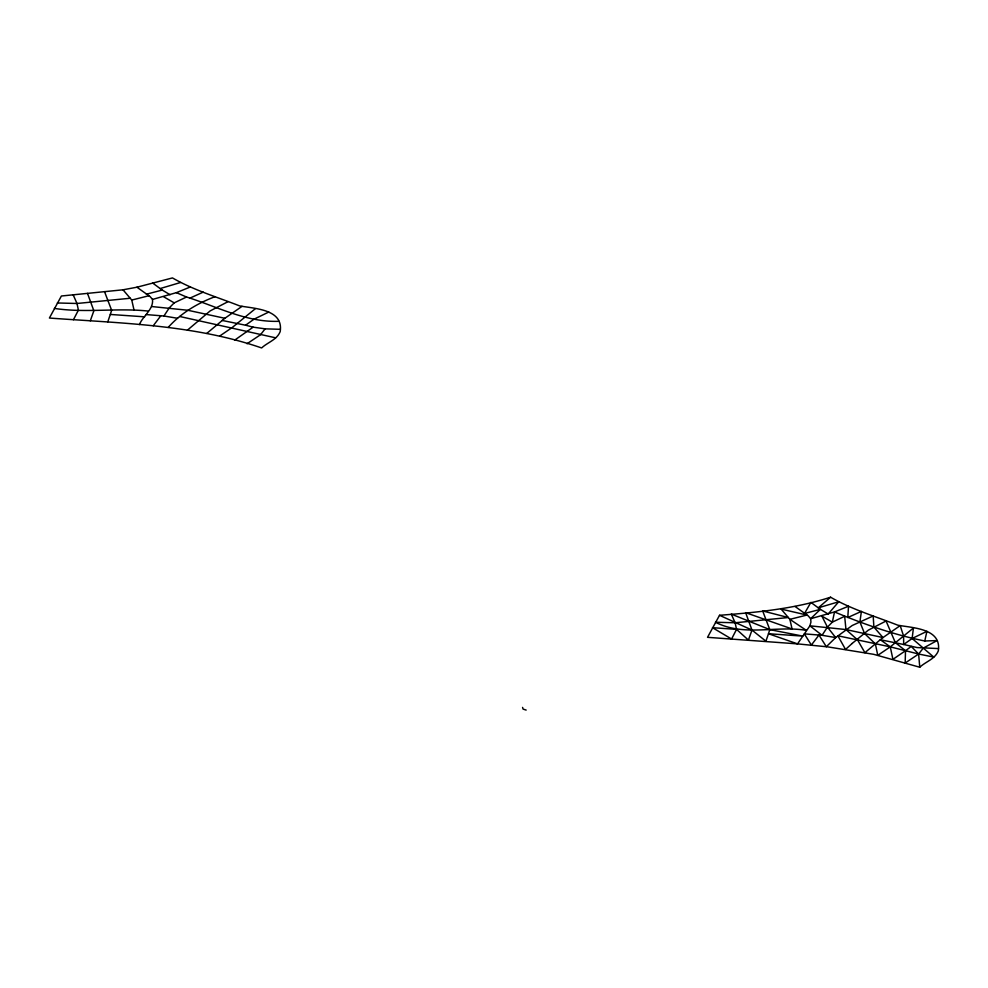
<?xml version="1.0" encoding="UTF-8"?>
<svg xmlns="http://www.w3.org/2000/svg" width="988" height="988" viewBox="0 0 988 988"><rect width="100%" height="100%" fill="white"/><g stroke="black" fill="none" stroke-linecap="round" stroke-linejoin="round"><path stroke-width="1.48" d="M522.578 707.408L523.072 709.088L526.159 710.076M795.068 606.496L808.258 615.907L810.629 618.723L834.514 611.942C863.66 624.107 893.819 634.765 924.78 640.99L926.905 631.332L912.122 638.495L903.687 644.497L880.296 639.73L864.908 652.685L857.498 639.841L845.963 629.554L809.876 625.824L797.538 643.88L707.532 637.322L719.523 615.289C757.055 612.412 794.624 608.843 830.599 597.209C851.644 609.374 875.245 616.339 897.783 625.182C912.801 627.973 941.823 628.405 938.328 650.87C935.068 659.157 925.781 661.54 919.754 667.233L873.639 654.315L827.635 646.856L797.538 643.88L768.491 633.74L769.788 629.615L762.662 610.942L788.338 617.537L735.121 622.773L715.473 622.242C744.038 636.976 776.086 625.293 806.319 630.344L789.881 619.34L781.125 609.09L806.937 615.055L789.881 619.34L792.08 628.973L745.619 612.659L751.992 630.085L765.898 641.187L768.491 633.74L802.812 636.111L769.788 629.615L731.305 614.104L735.121 622.773L736.542 629.381L748.422 640.088L751.992 630.085L719.523 615.289M139.419 324.595C142.828 315.962 153.72 309.442 152.498 299.438L150.127 296.622L136.937 287.212L123.006 289.805L61.392 296.005L49.4 318.037C120.61 323.311 193.401 324.435 261.635 347.949C267.649 342.256 276.936 339.884 280.197 331.585C283.704 309.121 254.682 308.688 239.652 305.91C217.113 297.055 193.524 290.089 172.468 277.924L136.937 287.212M107.778 321.903L111.656 310.331L104.53 291.658M90.303 320.804L93.86 310.8L87.5 293.374M73.445 319.741L78.41 310.096L76.99 303.489L73.186 294.819M146.199 314.579L163.922 315.999L169.306 307.836L174.209 302.859L186.547 297.018C216.693 306.453 246.716 322.656 278.949 321.285M153.239 325.768L160.846 315.752M280.333 329.313L265.13 328.843L260.499 334.747L247.037 343.75M168.195 327.423C180.853 313.196 197.365 303.328 215.051 296.672M187.411 330.165L210.185 310.887L227.944 301.723M830.599 597.209L818.274 607.842L810.889 602.384L804.504 613.486L820.398 609.349L828.191 614.03L838.701 601.778L818.274 607.842L820.398 609.349L810.629 618.723L810.95 622.057L809.876 625.824L822.053 635.284L835.687 637.569L852.199 625.515L873.182 615.956L873.886 627.059L882.988 637.569L900.179 625.626L903.588 636.025L903.687 644.497L917.049 647.56L938.464 648.585M242.06 306.342L224.856 318.284L206.788 333.401M255.312 308.738L232.143 327.571L219.645 336.068M265.13 328.843L253.126 327.164L234.798 340.057M222.164 320.445L245.567 325.213L253.99 319.21L268.773 312.047M189.671 298.252L203.281 292.09M152.498 299.438L176.395 292.658L190.388 286.952M152.757 283.099L160.142 288.558L180.582 282.494M146.372 294.202L162.279 290.064L170.059 294.745M123.006 289.805L131.762 300.056L148.805 295.77M130.218 298.252L76.99 303.489L57.353 302.97M924.78 640.99L937.081 640.57L923.249 648.128L918.63 654.019L905.169 663.034L905.514 650.721L911.257 646.448L918.63 654.019L933.771 657.106L912.122 638.495L913.431 628.022L890.274 646.856L877.764 655.353L875.38 643.892L864.574 633.567L859.893 621.946L861.413 611.374L847.79 617.537L848.519 606.237L834.514 611.942L832.341 622.144L827.438 627.121L822.053 635.284L804.331 633.864L811.37 645.053L818.978 635.037L826.326 646.708L835.687 637.569L827.438 627.121L821.868 616.104L832.341 622.144L844.666 616.302L845.963 629.554L882.988 637.569L880.296 639.73L890.274 646.856L918.63 654.019L919.754 667.233M148.188 311.072C117.004 307.7 85.561 313.196 54.352 308.404M110.372 314.456L144.68 316.827M151.744 306.539L187.844 310.269L224.856 318.284M163.922 315.999L177.556 318.284M275.64 337.822L179.717 316.493M245.567 325.213L253.126 327.164M176.395 292.658L186.547 297.018M174.209 302.859L163.736 296.82M160.142 288.558L162.279 290.064M131.762 300.056L133.948 309.701M736.542 629.381L731.577 639.026L712.484 627.676L736.542 629.381M852.125 643.484L845.543 649.449L837.849 635.778L890.274 646.856L892.93 659.342L905.514 650.721L895.375 642.694L886.075 621.007L868.316 630.159L852.125 643.484"/></g></svg>
